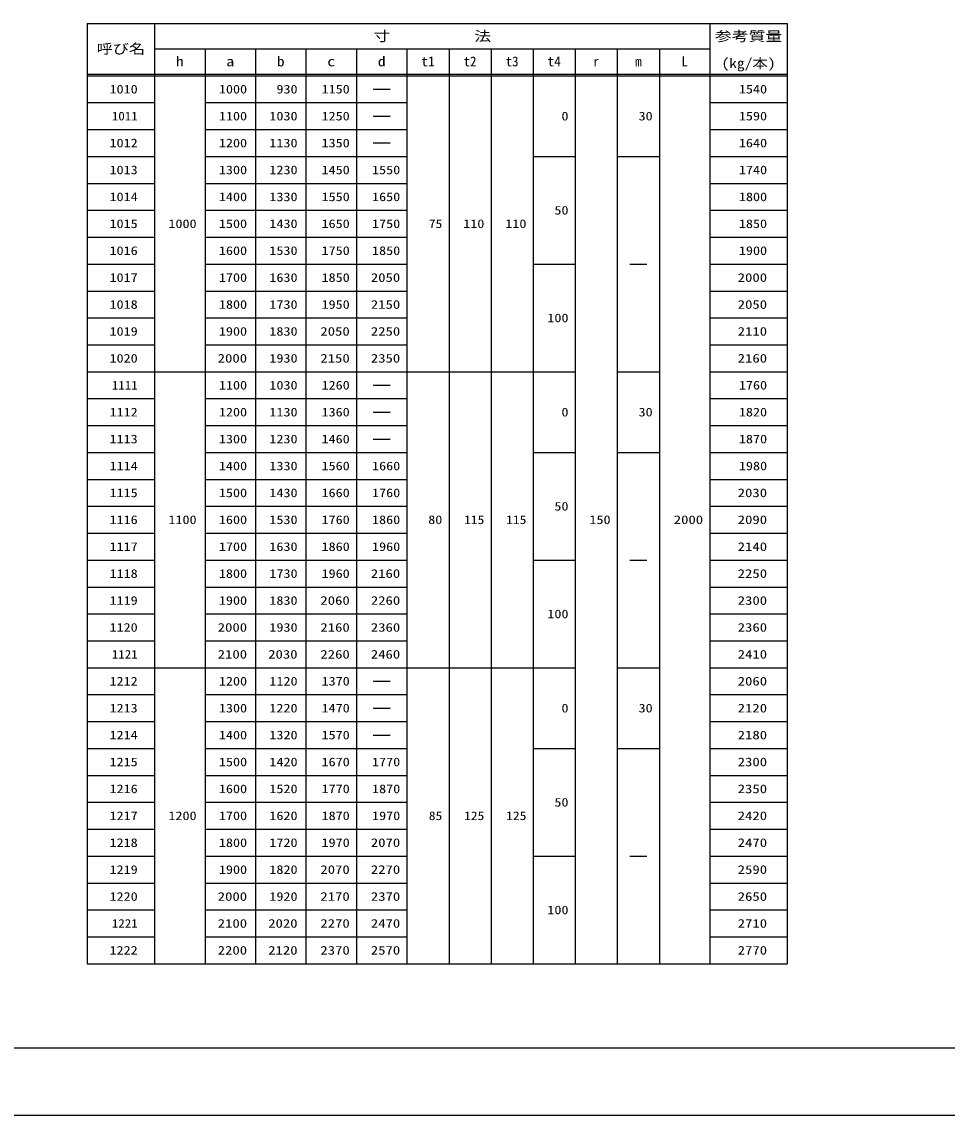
# Model space of a CAD drawing. Units: millimetres at full size; details may follow other scales. Extents: x 0 to 16820, y 0 to 11880.
# Drawn here: x 5672 to 11170, y 0 to 6500 of the extents above; entities that cross this region are included whole.
import ezdxf
from ezdxf.enums import TextEntityAlignment as Align

# ---------------------------------------------------------------- set-up
doc = ezdxf.new("R2010")
doc.units = ezdxf.units.MM
for name, color, linetype, lineweight in [('D-MTR-FRAM', 7, 'Continuous', 25), ('D-MTR-LINE', 7, 'Continuous', 25), ('D-MTR-TXT', 7, 'Continuous', 25), ('D-TTL', 2, 'Continuous', 25)]:
    doc.layers.add(name, color=color, linetype=linetype, lineweight=lineweight)
doc.styles.add('ＭＳ ゴシック', font='')
doc.styles.get('ＭＳ ゴシック').set_extended_font_data('MS Gothic')

msp = doc.modelspace()

# ---------------------------------------------------------------- linework, layer by layer
at = {"layer": 'D-MTR-FRAM'}
for p, q in [((6060, 6490), (6060, 900)), ((10220, 6490), (10220, 900))]:
    msp.add_line(p, q, dxfattribs=at)
at = {"layer": 'D-MTR-LINE'}
for p, q in [((6060, 6490), (10220, 6490)), ((6460, 6490), (6460, 900)), ((9760, 6490), (9760, 900)), ((6460, 6340), (9760, 6340)), ((6760, 6340), (6760, 900)), ((7060, 6340), (7060, 900)), ((7360, 6340), (7360, 900)), ((7660, 6340), (7660, 900)), ((7960, 6340), (7960, 900)), ((8210, 6340), (8210, 900)), ((8460, 6340), (8460, 900)), ((8710, 6340), (8710, 900)), ((8960, 6340), (8960, 900)), ((9210, 6340), (9210, 900)), ((9460, 6340), (9460, 900)), ((6060, 6190), (10220, 6190)), ((6060, 6180), (10220, 6180)), ((6060, 6020), (6460, 6020)), ((6760, 6020), (7960, 6020)), ((9760, 6020), (10220, 6020)), ((6060, 5860), (6460, 5860)), ((6760, 5860), (7960, 5860)), ((9760, 5860), (10220, 5860)), ((6060, 5700), (6460, 5700)), ((6760, 5700), (7960, 5700)), ((8710, 5700), (8960, 5700)), ((9210, 5700), (9460, 5700)), ((9760, 5700), (10220, 5700)), ((6060, 5540), (6460, 5540)), ((6760, 5540), (7960, 5540)), ((9760, 5540), (10220, 5540)), ((6060, 5380), (6460, 5380)), ((6760, 5380), (7960, 5380)), ((9760, 5380), (10220, 5380)), ((6060, 5220), (6460, 5220)), ((6760, 5220), (7960, 5220)), ((9760, 5220), (10220, 5220)), ((6060, 5060), (6460, 5060)), ((6760, 5060), (7960, 5060)), ((8710, 5060), (8960, 5060)), ((9760, 5060), (10220, 5060)), ((6060, 4900), (6460, 4900)), ((6760, 4900), (7960, 4900)), ((9760, 4900), (10220, 4900)), ((6060, 4740), (6460, 4740)), ((6760, 4740), (7960, 4740)), ((9760, 4740), (10220, 4740)), ((6060, 4580), (6460, 4580)), ((6760, 4580), (7960, 4580)), ((9760, 4580), (10220, 4580)), ((6060, 4420), (8960, 4420)), ((9210, 4420), (9460, 4420)), ((9760, 4420), (10220, 4420)), ((6060, 4260), (6460, 4260)), ((6760, 4260), (7960, 4260)), ((9760, 4260), (10220, 4260)), ((6060, 4100), (6460, 4100)), ((6760, 4100), (7960, 4100)), ((9760, 4100), (10220, 4100)), ((6060, 3940), (6460, 3940)), ((6760, 3940), (7960, 3940)), ((8710, 3940), (8960, 3940)), ((9210, 3940), (9460, 3940)), ((9760, 3940), (10220, 3940)), ((6060, 3780), (6460, 3780)), ((6760, 3780), (7960, 3780)), ((9760, 3780), (10220, 3780)), ((6060, 3620), (6460, 3620)), ((6760, 3620), (7960, 3620)), ((9760, 3620), (10220, 3620)), ((6060, 3460), (6460, 3460)), ((6760, 3460), (7960, 3460)), ((9760, 3460), (10220, 3460)), ((6060, 3300), (6460, 3300)), ((6760, 3300), (7960, 3300)), ((8710, 3300), (8960, 3300)), ((9760, 3300), (10220, 3300)), ((6060, 3140), (6460, 3140)), ((6760, 3140), (7960, 3140)), ((9760, 3140), (10220, 3140)), ((6060, 2980), (6460, 2980)), ((6760, 2980), (7960, 2980)), ((9760, 2980), (10220, 2980)), ((6060, 2820), (6460, 2820)), ((6760, 2820), (7960, 2820)), ((9760, 2820), (10220, 2820)), ((6060, 2660), (8960, 2660)), ((9210, 2660), (9460, 2660)), ((9760, 2660), (10220, 2660)), ((6060, 2500), (6460, 2500)), ((6760, 2500), (7960, 2500)), ((9760, 2500), (10220, 2500)), ((6060, 2340), (6460, 2340)), ((6760, 2340), (7960, 2340)), ((9760, 2340), (10220, 2340)), ((6060, 2180), (6460, 2180)), ((6760, 2180), (7960, 2180)), ((8710, 2180), (8960, 2180)), ((9210, 2180), (9460, 2180)), ((9760, 2180), (10220, 2180)), ((6060, 2020), (6460, 2020)), ((6760, 2020), (7960, 2020)), ((9760, 2020), (10220, 2020)), ((6060, 1860), (6460, 1860)), ((6760, 1860), (7960, 1860)), ((9760, 1860), (10220, 1860)), ((6060, 1700), (6460, 1700)), ((6760, 1700), (7960, 1700)), ((9760, 1700), (10220, 1700)), ((6060, 1540), (6460, 1540)), ((6760, 1540), (7960, 1540)), ((8710, 1540), (8960, 1540)), ((9760, 1540), (10220, 1540)), ((6060, 1380), (6460, 1380)), ((6760, 1380), (7960, 1380)), ((9760, 1380), (10220, 1380)), ((6060, 1220), (6460, 1220)), ((6760, 1220), (7960, 1220)), ((9760, 1220), (10220, 1220)), ((6060, 1060), (6460, 1060)), ((6760, 1060), (7960, 1060)), ((9760, 1060), (10220, 1060)), ((6060, 900), (10220, 900))]:
    msp.add_line(p, q, dxfattribs=at)
at = {"layer": 'D-MTR-TXT'}
for p, q in [((7760, 6100), (7860, 6100)), ((7760, 5940), (7860, 5940)), ((7760, 5780), (7860, 5780)), ((9285, 5060), (9385, 5060)), ((7760, 4340), (7860, 4340)), ((7760, 4180), (7860, 4180)), ((7760, 4020), (7860, 4020)), ((9285, 3300), (9385, 3300)), ((7760, 2580), (7860, 2580)), ((7760, 2420), (7860, 2420)), ((7760, 2260), (7860, 2260)), ((9285, 1540), (9385, 1540))]:
    msp.add_line(p, q, dxfattribs=at)
at = {"layer": 'D-TTL'}
for points in [[(0, 0), (16820, 0), (16820, 11880), (0, 11880)], [(400, 400), (16420, 400), (16420, 11480), (400, 11480)]]:
    msp.add_lwpolyline(points, close=True, dxfattribs=at)

# ---------------------------------------------------------------- texts
at = {"layer": 'D-MTR-TXT', "style": 'ＭＳ ゴシック'}
for s, width, p in [('寸\u3000\u3000\u3000\u3000\u3000法', 1.25, (8110, 6415)), ('参考質量', 1.25, (9990, 6415)), ('呼び名', 1.2, (6260, 6340)), ('h', 1.15, (6610, 6265)), ('a', 1.2, (6910, 6265)), ('b', 1.15, (7210, 6265)), ('c', 1.2, (7510, 6265)), ('d', 1.15, (7810, 6265)), ('t2', 0.95, (8335, 6265)), ('t3', 0.95, (8585, 6265)), ('r', 0.8, (9085, 6265)), ('L', 0.95, (9610, 6265)), ('(kg/本)', 1.15, (9990, 6254.333))]:
    msp.add_text(s, height=58.65, dxfattribs=dict(at, width=width)).set_placement(p, align=Align.MIDDLE_CENTER)
for s, p in [('t1', (8085, 6265)), ('t4', (8835, 6265)), ('m', (9335, 6265))]:
    msp.add_text(s, height=58.65, dxfattribs=at).set_placement(p, align=Align.MIDDLE_CENTER)
for s, width, p in [('1010', 1.2, (6360, 6100)), ('1000', 1.2, (7010, 6100)), ('930', 1.2, (7310, 6100)), ('1150', 1.2, (7620, 6100)), ('1540', 1.2, (10100, 6100)), ('1011', 1.1, (6360, 5940)), ('1100', 1.2, (7010, 5940)), ('1030', 1.2, (7310, 5940)), ('1250', 1.2, (7620, 5940)), ('0', 1.2, (8920, 5940)), ('30', 1.2, (9420, 5940)), ('1590', 1.2, (10100, 5940)), ('1012', 1.2, (6360, 5780)), ('1200', 1.2, (7010, 5780)), ('1130', 1.2, (7310, 5780)), ('1350', 1.2, (7620, 5780)), ('1640', 1.2, (10100, 5780)), ('1013', 1.2, (6360, 5620)), ('1300', 1.2, (7010, 5620)), ('1230', 1.2, (7310, 5620)), ('1450', 1.2, (7620, 5620)), ('1550', 1.2, (7920, 5620)), ('1740', 1.2, (10100, 5620)), ('1014', 1.2, (6360, 5460)), ('1400', 1.2, (7010, 5460)), ('1330', 1.2, (7310, 5460)), ('1550', 1.2, (7620, 5460)), ('1650', 1.2, (7920, 5460)), ('1800', 1.2, (10100, 5460)), ('50', 1.2, (8920, 5380)), ('1015', 1.2, (6360, 5300)), ('1000', 1.2, (6710, 5300)), ('1500', 1.2, (7010, 5300)), ('1430', 1.2, (7310, 5300)), ('1650', 1.2, (7620, 5300)), ('1750', 1.2, (7920, 5300)), ('75', 1.15, (8170, 5300)), ('110', 1.2, (8420, 5300)), ('110', 1.2, (8670, 5300)), ('1850', 1.2, (10100, 5300)), ('1016', 1.2, (6360, 5140)), ('1600', 1.2, (7010, 5140)), ('1530', 1.2, (7310, 5140)), ('1750', 1.2, (7620, 5140)), ('1850', 1.2, (7920, 5140)), ('1900', 1.2, (10100, 5140)), ('1017', 1.2, (6360, 4980)), ('1700', 1.2, (7010, 4980)), ('1630', 1.2, (7310, 4980)), ('1850', 1.2, (7620, 4980)), ('2050', 1.25, (7920, 4980)), ('2000', 1.25, (10100, 4980)), ('1018', 1.2, (6360, 4820)), ('1800', 1.2, (7010, 4820)), ('1730', 1.2, (7310, 4820)), ('1950', 1.2, (7620, 4820)), ('2150', 1.25, (7920, 4820)), ('2050', 1.25, (10100, 4820)), ('100', 1.2, (8920, 4740)), ('1019', 1.2, (6360, 4660)), ('1900', 1.2, (7010, 4660)), ('1830', 1.2, (7310, 4660)), ('2050', 1.25, (7620, 4660)), ('2250', 1.25, (7920, 4660)), ('2110', 1.25, (10100, 4660)), ('1020', 1.2, (6360, 4500)), ('2000', 1.25, (7010, 4500)), ('1930', 1.2, (7310, 4500)), ('2150', 1.25, (7620, 4500)), ('2350', 1.25, (7920, 4500)), ('2160', 1.25, (10100, 4500)), ('1111', 1.1, (6360, 4340)), ('1100', 1.2, (7010, 4340)), ('1030', 1.2, (7310, 4340)), ('1260', 1.2, (7620, 4340)), ('1760', 1.2, (10100, 4340)), ('1112', 1.2, (6360, 4180)), ('1200', 1.2, (7010, 4180)), ('1130', 1.2, (7310, 4180)), ('1360', 1.2, (7620, 4180)), ('0', 1.2, (8920, 4180)), ('30', 1.2, (9420, 4180)), ('1820', 1.2, (10100, 4180)), ('1113', 1.2, (6360, 4020)), ('1300', 1.2, (7010, 4020)), ('1230', 1.2, (7310, 4020)), ('1460', 1.2, (7620, 4020)), ('1870', 1.2, (10100, 4020)), ('1114', 1.2, (6360, 3860)), ('1400', 1.2, (7010, 3860)), ('1330', 1.2, (7310, 3860)), ('1560', 1.2, (7620, 3860)), ('1660', 1.2, (7920, 3860)), ('1980', 1.2, (10100, 3860)), ('1115', 1.2, (6360, 3700)), ('1500', 1.2, (7010, 3700)), ('1430', 1.2, (7310, 3700)), ('1660', 1.2, (7620, 3700)), ('1760', 1.2, (7920, 3700)), ('2030', 1.25, (10100, 3700)), ('50', 1.2, (8920, 3620)), ('1116', 1.2, (6360, 3540)), ('1100', 1.2, (6710, 3540)), ('1600', 1.2, (7010, 3540)), ('1530', 1.2, (7310, 3540)), ('1760', 1.2, (7620, 3540)), ('1860', 1.2, (7920, 3540)), ('80', 1.2, (8170, 3540)), ('115', 1.15, (8420, 3540)), ('115', 1.15, (8670, 3540)), ('150', 1.2, (9170, 3540)), ('2000', 1.25, (9720, 3540)), ('2090', 1.25, (10100, 3540)), ('1117', 1.2, (6360, 3380)), ('1700', 1.2, (7010, 3380)), ('1630', 1.2, (7310, 3380)), ('1860', 1.2, (7620, 3380)), ('1960', 1.2, (7920, 3380)), ('2140', 1.25, (10100, 3380)), ('1118', 1.2, (6360, 3220)), ('1800', 1.2, (7010, 3220)), ('1730', 1.2, (7310, 3220)), ('1960', 1.2, (7620, 3220)), ('2160', 1.25, (7920, 3220)), ('2250', 1.25, (10100, 3220)), ('1119', 1.2, (6360, 3060)), ('1900', 1.2, (7010, 3060)), ('1830', 1.2, (7310, 3060)), ('2060', 1.25, (7620, 3060)), ('2260', 1.25, (7920, 3060)), ('2300', 1.25, (10100, 3060)), ('100', 1.2, (8920, 2980)), ('1120', 1.2, (6360, 2900)), ('2000', 1.25, (7010, 2900)), ('2160', 1.25, (7620, 2900)), ('2360', 1.25, (7920, 2900)), ('2360', 1.25, (10100, 2900)), ('1930', 1.2, (7310, 2900)), ('1121', 1.1, (6360, 2740)), ('2100', 1.25, (7010, 2740)), ('2030', 1.25, (7310, 2740)), ('2260', 1.25, (7620, 2740)), ('2460', 1.25, (7920, 2740)), ('2410', 1.25, (10100, 2740)), ('1212', 1.2, (6360, 2580)), ('1200', 1.2, (7010, 2580)), ('1120', 1.2, (7310, 2580)), ('1370', 1.2, (7620, 2580)), ('2060', 1.25, (10100, 2580)), ('1213', 1.2, (6360, 2420)), ('1300', 1.2, (7010, 2420)), ('1220', 1.2, (7310, 2420)), ('1470', 1.2, (7620, 2420)), ('0', 1.2, (8920, 2420)), ('30', 1.2, (9420, 2420)), ('2120', 1.25, (10100, 2420)), ('1214', 1.2, (6360, 2260)), ('1400', 1.2, (7010, 2260)), ('1320', 1.2, (7310, 2260)), ('1570', 1.2, (7620, 2260)), ('2180', 1.25, (10100, 2260)), ('1215', 1.2, (6360, 2100)), ('1500', 1.2, (7010, 2100)), ('1420', 1.2, (7310, 2100)), ('1670', 1.2, (7620, 2100)), ('1770', 1.2, (7920, 2100)), ('2300', 1.25, (10100, 2100)), ('1216', 1.2, (6360, 1940)), ('1600', 1.2, (7010, 1940)), ('1520', 1.2, (7310, 1940)), ('1770', 1.2, (7620, 1940)), ('1870', 1.2, (7920, 1940)), ('2350', 1.25, (10100, 1940)), ('50', 1.2, (8920, 1860)), ('1217', 1.2, (6360, 1780)), ('1200', 1.2, (6710, 1780)), ('1700', 1.2, (7010, 1780)), ('1620', 1.2, (7310, 1780)), ('1870', 1.2, (7620, 1780)), ('1970', 1.2, (7920, 1780)), ('85', 1.15, (8170, 1780)), ('125', 1.15, (8420, 1780)), ('125', 1.15, (8670, 1780)), ('2420', 1.25, (10100, 1780)), ('1218', 1.2, (6360, 1620)), ('1800', 1.2, (7010, 1620)), ('1720', 1.2, (7310, 1620)), ('1970', 1.2, (7620, 1620)), ('2070', 1.25, (7920, 1620)), ('2470', 1.25, (10100, 1620)), ('1219', 1.2, (6360, 1460)), ('1900', 1.2, (7010, 1460)), ('1820', 1.2, (7310, 1460)), ('2070', 1.25, (7620, 1460)), ('2270', 1.25, (7920, 1460)), ('2590', 1.25, (10100, 1460)), ('1220', 1.2, (6360, 1300)), ('2000', 1.25, (7010, 1300)), ('1920', 1.2, (7310, 1300)), ('2170', 1.25, (7620, 1300)), ('2370', 1.25, (7920, 1300)), ('2650', 1.25, (10100, 1300)), ('100', 1.2, (8920, 1220)), ('1221', 1.1, (6360, 1140)), ('2100', 1.25, (7010, 1140)), ('2020', 1.25, (7310, 1140)), ('2270', 1.25, (7620, 1140)), ('2470', 1.25, (7920, 1140)), ('2710', 1.25, (10100, 1140)), ('1222', 1.2, (6360, 980)), ('2200', 1.25, (7010, 980)), ('2120', 1.25, (7310, 980)), ('2370', 1.25, (7620, 980)), ('2570', 1.25, (7920, 980)), ('2770', 1.25, (10100, 980))]:
    msp.add_text(s, height=51.32, dxfattribs=dict(at, width=width)).set_placement(p, align=Align.MIDDLE_RIGHT)

doc.saveas('drawing.dxf')
